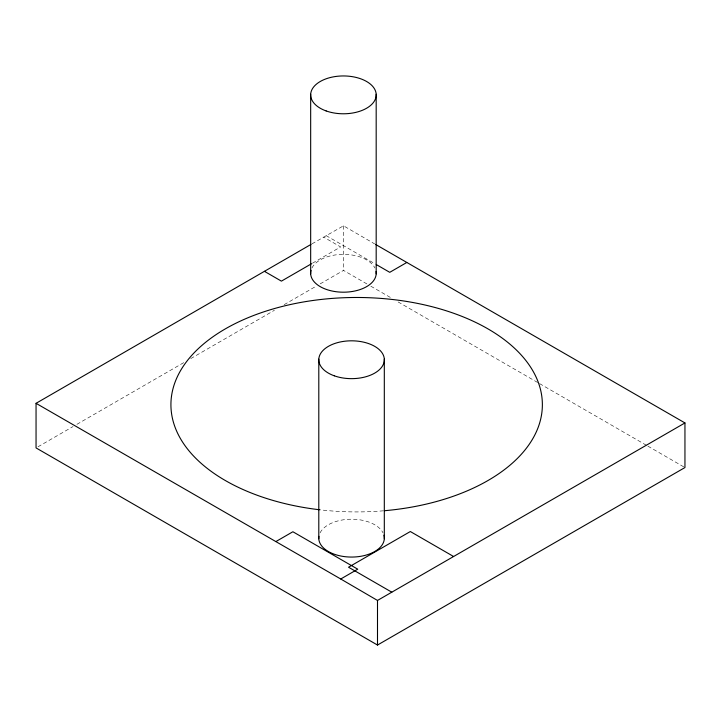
<?xml version="1.0" encoding="UTF-8"?>
<svg xmlns="http://www.w3.org/2000/svg" width="721" height="721" viewBox="0 0 721 721"><rect width="100%" height="100%" fill="white"/><g stroke="black" fill="none" stroke-linecap="round" stroke-linejoin="round"><path stroke-width="0.54" stroke-dasharray="3.6 2.7" d="M311.986 243.851L343.502 225.808L374.641 243.878M312.481 263.192L340.627 246.933L323.63 237.119M37.997 446.795L73.019 426.571M76.913 424.327L184.909 361.969M190.75 358.598L274.422 310.291M284.155 304.677L316.267 286.138M320.151 283.885L343.502 270.411L366.917 283.921M326.135 235.614L375.29 263.985M370.819 286.174L392.287 298.566M398.136 301.946L538.614 383.058M539.596 383.617L646.899 445.569M647.882 446.137L684.95 467.541M343.502 225.808L343.502 270.411M311.95 267.987A32.778 18.926 0 0 1 343.421 254.351A32.778 18.926 0 0 1 374.893 267.987M320.079 532.855A32.778 18.926 0 0 1 351.56 519.21A32.778 18.926 0 0 1 383.031 532.855M383.518 510.801A185.721 107.222 0 0 1 319.412 509.747"/><path stroke-width="1.08" d="M375.605 244.446L684.95 422.939L684.95 467.541L377.498 645.043L36.05 447.912L36.05 403.318L311.012 244.41M311.508 263.751L281.415 281.136L264.427 271.33M406.743 262.516L389.746 272.331L376.254 264.544M275.9 541.561L292.888 531.747L357.742 569.184L340.745 578.999L36.05 403.318M377.498 645.043L377.498 600.449L684.95 422.939M453.59 556.504L410.33 531.53L348.531 567.211L391.791 592.184M340.745 578.999L377.498 600.449M384.311 359.139L384.311 538.731M376.182 94.271L376.182 273.863M318.799 359.139L318.799 538.731M310.67 94.271L310.67 273.863M376.056 271.484A32.778 18.926 0 0 1 342.394 292.185A32.778 18.926 0 0 1 311.057 270.312M383.923 535.18A32.778 18.926 0 0 1 352.587 557.054A32.778 18.926 0 0 1 318.925 536.352M319.412 509.747A185.721 107.222 0 0 1 204.178 343.475A185.721 107.222 0 0 1 514.271 348A185.721 107.222 0 0 1 384.635 510.702M334.283 375.812A32.778 18.926 0 0 0 384.311 360.329A32.778 18.926 0 0 0 336.067 343.061A32.778 18.926 0 0 0 334.283 375.812M326.153 110.944A32.778 18.926 0 0 0 376.182 95.46A32.778 18.926 0 0 0 327.938 78.192A32.778 18.926 0 0 0 326.153 110.944"/></g></svg>
